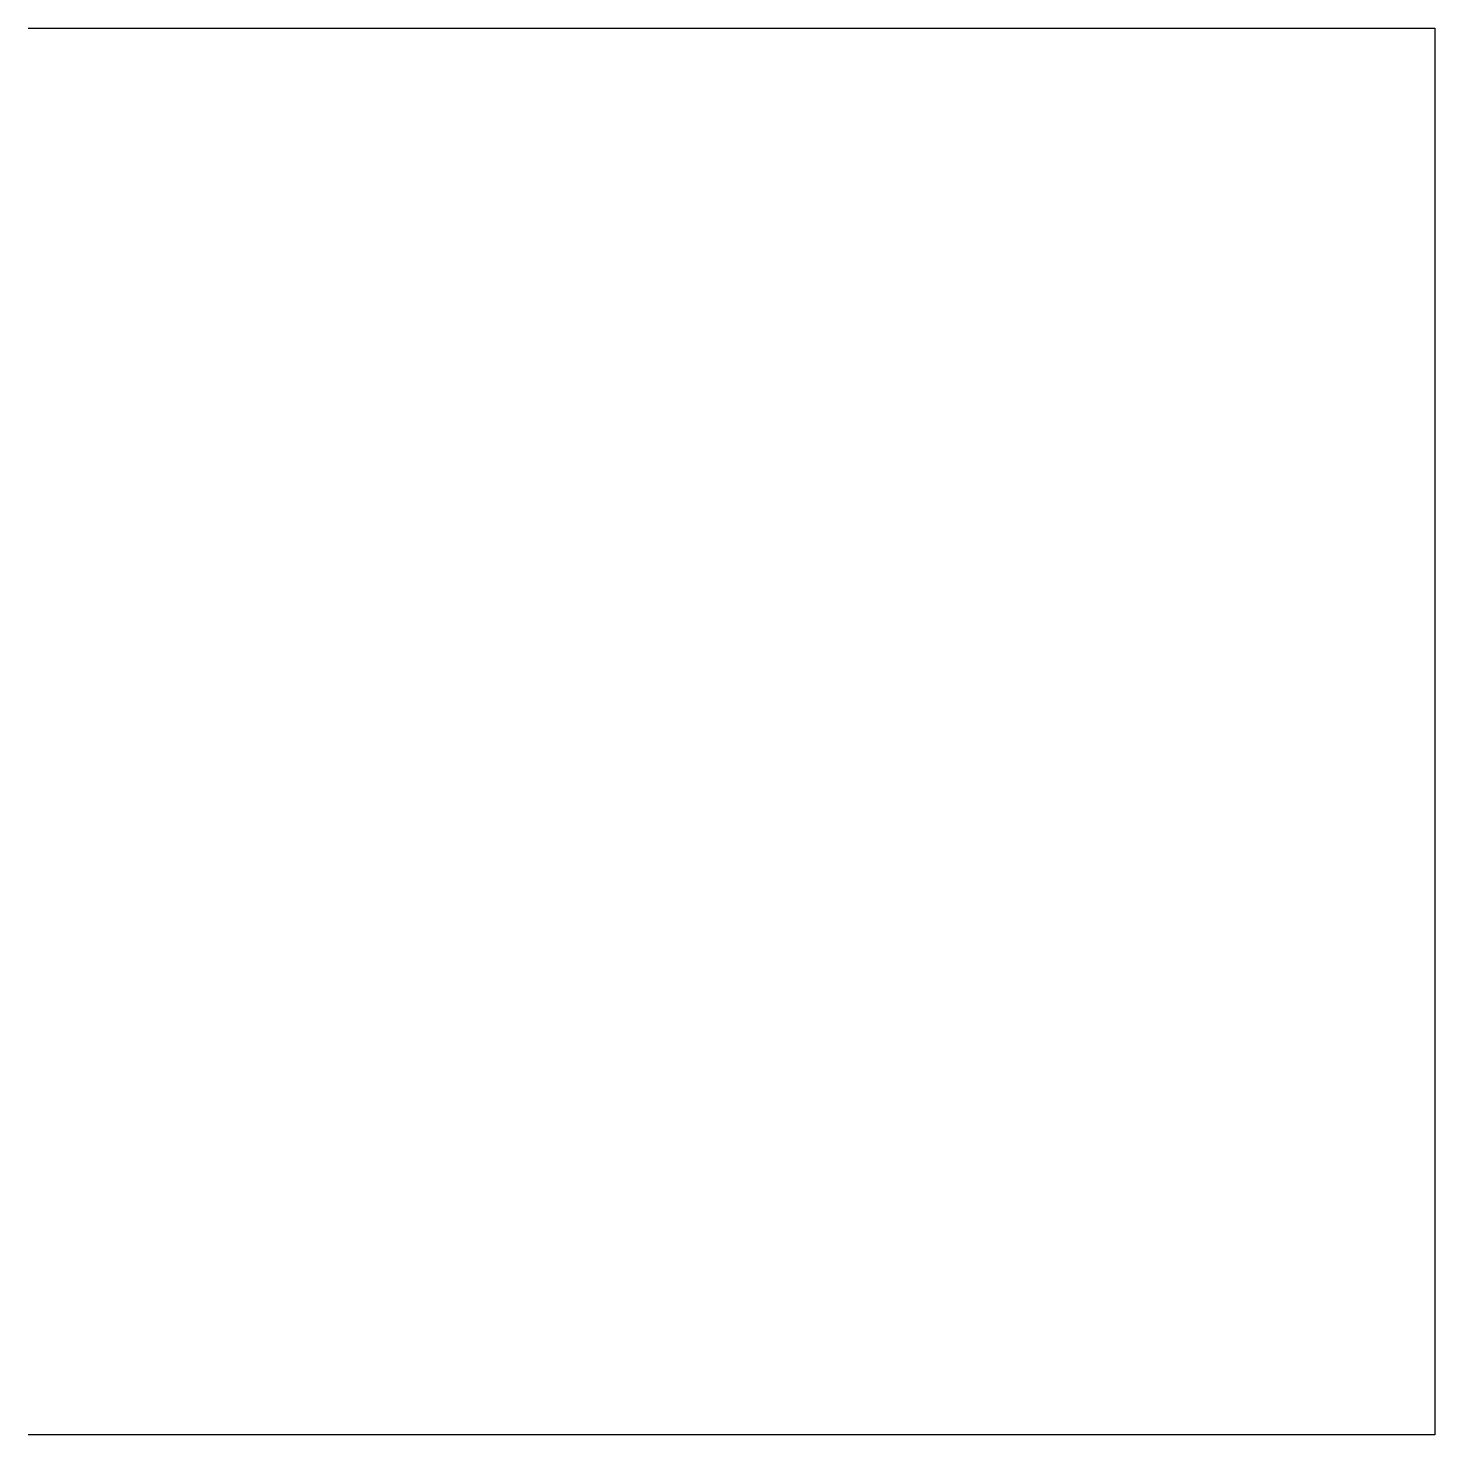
# Model space of a CAD drawing. Header units: millimetres. Extents: x 100 to 200, y 0 to 100.
import ezdxf

# ---------------------------------------------------------------- set-up
doc = ezdxf.new("R2010")
doc.units = ezdxf.units.MM
doc.layers.get('0').update_dxf_attribs({"linetype": 'CONTINUOUS', "lineweight": 25, "true_color": 0x000000})

msp = doc.modelspace()

# ---------------------------------------------------------------- linework, layer by layer
for p, q in [((100, 100), (200, 100)), ((200, 100), (200, 0)), ((200, 0), (100, 0)), ((100, 0), (100, 0))]:
    msp.add_line(p, q)

doc.saveas('drawing.dxf')
